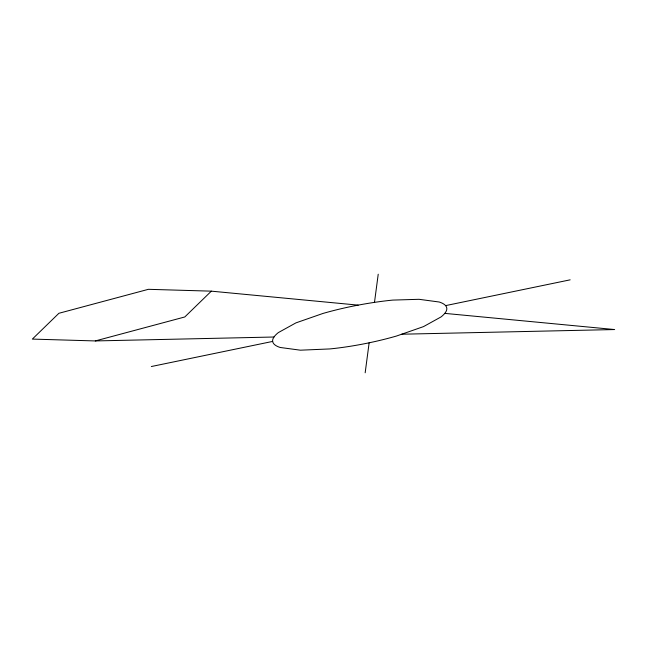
<?xml version="1.0" encoding="UTF-8"?>
<svg xmlns="http://www.w3.org/2000/svg" width="647" height="647" viewBox="0 0 647 647"><rect width="100%" height="100%" fill="white"/><g stroke="black" fill="none" stroke-linecap="round" stroke-linejoin="round"><path stroke-width="0.97" d="M365.167 372.785L369.138 342.805M374.492 302.375L378.22 274.215M211.343 291.158L184.791 316.965L95.295 340.937L32.35 339.093L58.901 313.285L148.398 289.314L211.343 291.158L358.155 305.133M151.349 366.525L272.67 341.414A85.032 18.553 -12.7 0 1 278.356 332.582L295.938 322.877L322.942 313.455A85.032 18.553 -12.7 0 1 356.562 305.433A104.644 22.831 -12.7 0 1 392.745 300.095L419.038 299.302L439.2 302.012A95.61 20.858 -12.7 0 1 446.762 308.069A85.032 18.553 -12.7 0 1 441.076 316.909L423.502 326.614L396.49 336.036A85.032 18.553 -12.7 0 1 362.87 344.058A95.61 20.858 -12.7 0 1 329.808 348.935L300.394 350.189L280.24 347.479A95.61 20.858 -12.7 0 1 272.67 341.422M445.581 305.619L570.161 279.836M95.295 340.937L273.988 337.014M401.714 334.216L614.65 329.549L444.772 313.374"/></g></svg>
